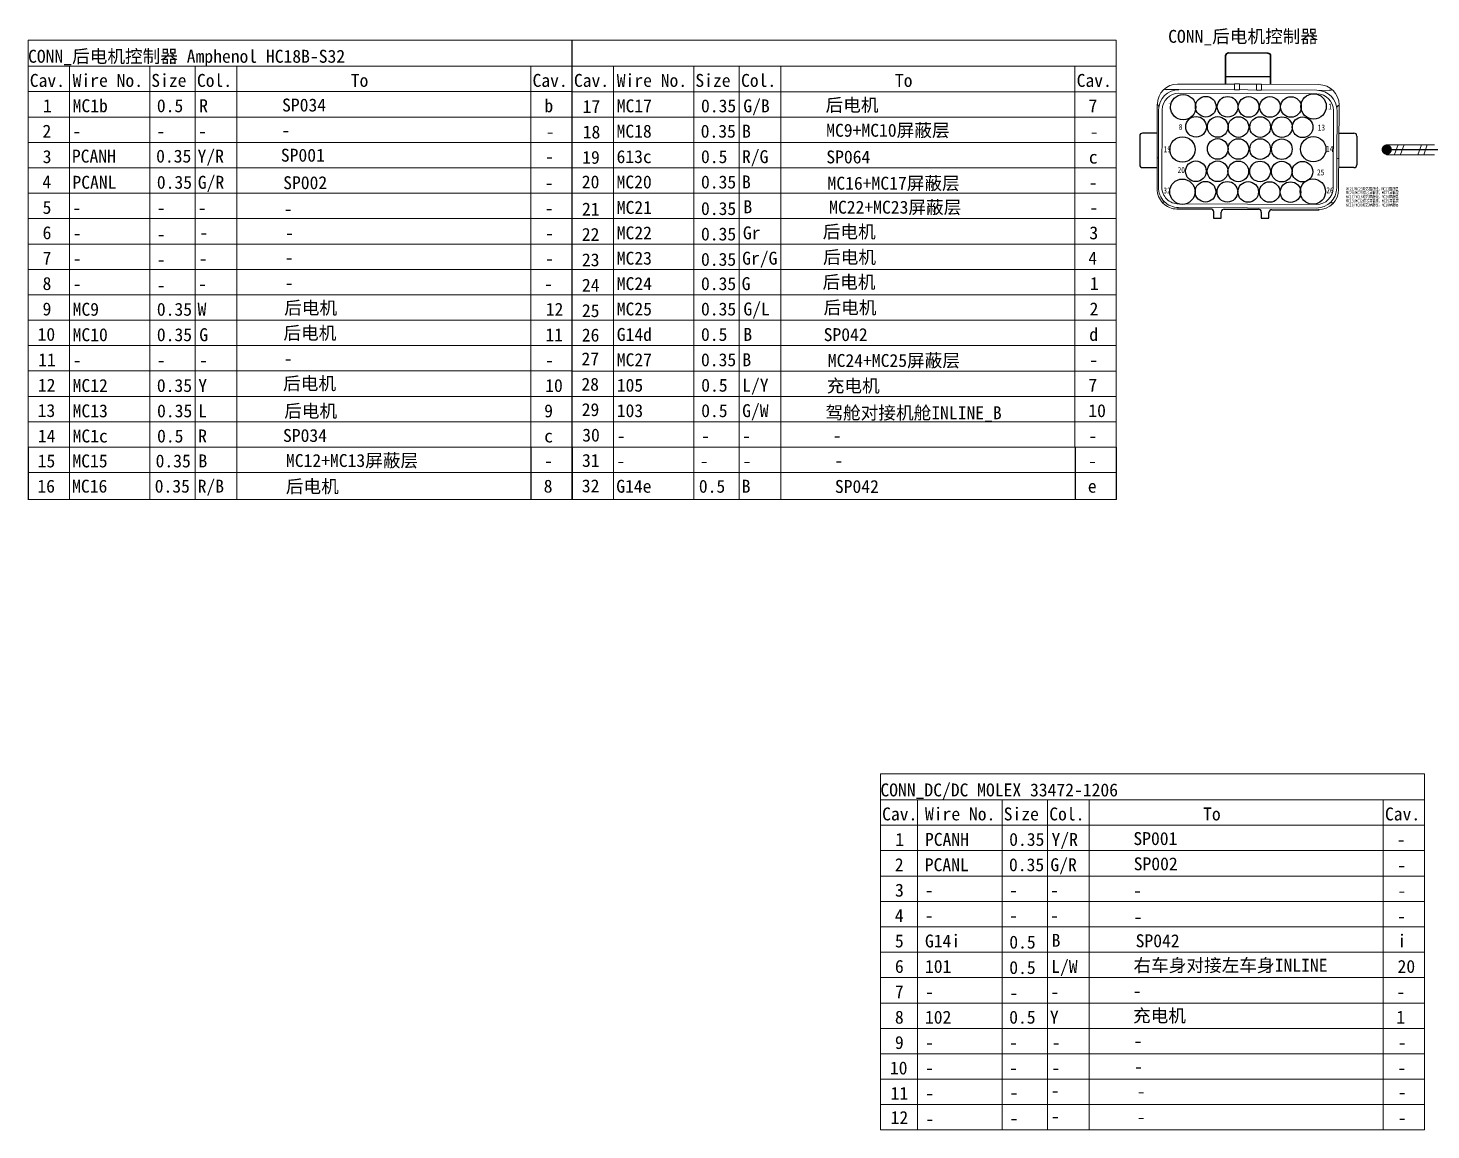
# Model space of a CAD drawing. Header units: millimetres. Extents: x 17 to 3784, y 12 to 1382.
# Drawn here: x 2020.4 to 2157.6, y 710.2 to 818 of the extents above; entities that cross this region are included whole.
import ezdxf

# ---------------------------------------------------------------- set-up
doc = ezdxf.new("R2010")
doc.units = ezdxf.units.MM
doc.layers.add('图层8-0000', color=3, linetype='Continuous', lineweight=15)
doc.layers.add('粗实线层', color=7, linetype='Continuous', lineweight=35)
doc.styles.add('FangSong_GB2312_Style', font='simfang.ttf')
doc.styles.add('HZTXT', font='', dxfattribs={"width": 0.75})
doc.styles.add('样式 2', font='', dxfattribs={"width": 0.75})
doc.styles.get('HZTXT').set_extended_font_data('宋体')
doc.styles.get('样式 2').set_extended_font_data('宋体')

msp = doc.modelspace()

# ---------------------------------------------------------------- hatches: boundary and pattern name
h = msp.add_hatch(color=0)
edge = h.paths.add_edge_path(flags=0)
edge.add_arc((2153.32, 806.11), 0.507, 180, 540)

# ---------------------------------------------------------------- linework, layer by layer
at = {"color": 0, "linetype": 'Continuous', "lineweight": 15}
for p, q in [((2138.42, 812.51), (2132.87, 812.53)), ((2138.42, 811.95), (2138.43, 812.54)), ((2138.43, 812.54), (2138.92, 812.54)), ((2138.92, 812.54), (2138.92, 811.95)), ((2140.57, 812.5), (2138.92, 812.51)), ((2140.57, 811.94), (2140.57, 812.53)), ((2140.57, 812.53), (2141.07, 812.53)), ((2141.07, 812.53), (2141.07, 811.94)), ((2146.68, 812.47), (2141.07, 812.5)), ((2133, 811.98), (2131.75, 811.98)), ((2133, 811.98), (2146.49, 811.92)), ((2133, 811.62), (2146.49, 811.57)), ((2138.42, 811.95), (2138.92, 811.95)), ((2140.57, 811.94), (2141.07, 811.94)), ((2146.49, 811.92), (2147.74, 811.91)), ((2130.88, 810.56), (2130.85, 802.28)), ((2131.01, 810), (2130.99, 805.35)), ((2131.36, 810), (2131.33, 802.43)), ((2148.11, 809.93), (2148.08, 802.36)), ((2148.46, 809.93), (2148.44, 805.28)), ((2148.62, 802.21), (2148.66, 810.48)), ((2130.98, 802.43), (2130.99, 805.35)), ((2148.43, 802.36), (2148.44, 805.28)), ((2148.62, 805.22), (2148.64, 805.22)), ((2131.62, 800.96), (2131.35, 800.96)), ((2132.95, 800.79), (2146.44, 800.74)), ((2132.95, 800.44), (2146.44, 800.38)), ((2148.12, 800.89), (2147.77, 800.89))]:
    msp.add_line(p, q, dxfattribs=at)
for p, q in [((2137.55, 813.27), (2141.95, 813.27)), ((2129.16, 807.44), (2129.16, 804.63)), ((2130.87, 807.72), (2129.44, 807.72)), ((2148.7, 807.72), (2150.12, 807.72)), ((2150.4, 807.44), (2150.4, 804.63)), ((2153.29, 806.6), (2153.29, 805.61)), ((2129.44, 804.35), (2130.8, 804.35)), ((2148.77, 804.35), (2148.64, 804.35)), ((2150.12, 804.35), (2148.77, 804.35)), ((2136.11, 800.29), (2132.79, 800.29)), ((2137.42, 800.29), (2140.77, 800.29)), ((2142.08, 800.23), (2146.72, 800.23)), ((2136.39, 800.01), (2136.39, 799.41)), ((2136.39, 799.41), (2137.14, 799.41)), ((2137.14, 799.41), (2137.14, 800)), ((2141.05, 800), (2141.05, 799.41)), ((2141.05, 799.41), (2141.8, 799.41)), ((2141.8, 799.41), (2141.8, 799.94)), ((2020.42, 776.96), (2020.42, 771.83)), ((2069.6, 777), (2069.6, 771.86)), ((2073.64, 776.95), (2073.64, 771.86)), ((2073.65, 776.99), (2073.65, 771.86)), ((2122.83, 776.99), (2122.83, 771.86)), ((2126.87, 776.99), (2126.87, 771.86))]:
    msp.add_line(p, q)
at = {"color": 7, "linetype": 'Continuous', "lineweight": 13}
for points in [[(2020.41, 816.82), (2073.65, 816.82)], [(2020.41, 816.82), (2020.41, 776.99)], [(2073.59, 816.8), (2073.59, 771.86)], [(2073.64, 816.82), (2126.87, 816.82)], [(2073.64, 816.81), (2073.64, 776.99)], [(2126.87, 816.82), (2126.87, 776.99)], [(2020.41, 814.27), (2073.65, 814.27)], [(2024.47, 814.27), (2024.47, 771.86)], [(2032.31, 814.27), (2032.31, 771.86)], [(2036.76, 814.27), (2036.76, 771.86)], [(2040.82, 814.27), (2040.82, 771.86)], [(2069.59, 814.27), (2069.59, 776.99)], [(2073.64, 814.27), (2126.87, 814.27)], [(2077.69, 814.27), (2077.69, 771.86)], [(2085.54, 814.27), (2085.54, 771.86)], [(2089.99, 814.27), (2089.99, 771.86)], [(2094.04, 814.27), (2094.04, 771.86)], [(2122.82, 814.27), (2122.82, 776.99)], [(2020.41, 811.79), (2073.65, 811.79)], [(2073.64, 811.78), (2126.87, 811.78)], [(2020.41, 809.3), (2073.65, 809.3)], [(2073.64, 809.3), (2126.87, 809.3)], [(2020.41, 806.82), (2073.65, 806.82)], [(2073.64, 806.81), (2126.87, 806.81)], [(2160.35, 806.1), (2153.26, 806.1)], [(2020.41, 804.33), (2073.65, 804.33)], [(2073.64, 804.33), (2126.87, 804.33)], [(2020.41, 801.85), (2073.65, 801.85)], [(2073.64, 801.84), (2126.87, 801.84)], [(2020.41, 799.36), (2073.65, 799.36)], [(2073.64, 799.36), (2126.87, 799.36)], [(2020.41, 796.87), (2073.65, 796.87)], [(2073.64, 796.87), (2126.87, 796.87)], [(2020.41, 794.39), (2073.65, 794.39)], [(2073.64, 794.38), (2126.87, 794.38)], [(2020.41, 791.9), (2073.65, 791.9)], [(2073.64, 791.9), (2126.87, 791.9)], [(2020.41, 789.42), (2073.65, 789.42)], [(2073.64, 789.41), (2126.87, 789.41)], [(2020.41, 786.93), (2073.65, 786.93)], [(2073.64, 786.93), (2126.87, 786.93)], [(2020.41, 784.45), (2073.65, 784.45)], [(2073.64, 784.44), (2126.87, 784.44)], [(2020.41, 781.96), (2073.65, 781.96)], [(2073.64, 781.96), (2126.87, 781.96)], [(2020.41, 779.48), (2073.65, 779.48)], [(2073.64, 779.47), (2126.87, 779.47)], [(2020.41, 776.99), (2073.65, 776.99)], [(2073.64, 776.99), (2126.88, 776.99)], [(2020.42, 774.52), (2073.65, 774.52)], [(2073.64, 774.51), (2126.88, 774.51)], [(2020.42, 771.86), (2073.65, 771.86)], [(2073.65, 771.86), (2126.88, 771.86)], [(2103.79, 745.03), (2157.03, 745.03)], [(2103.79, 745.03), (2103.79, 710.17)], [(2157.02, 745.01), (2157.02, 710.17)], [(2103.79, 742.48), (2157.03, 742.48)], [(2115.69, 742.48), (2115.69, 710.17)], [(2120.14, 742.48), (2120.14, 710.17)], [(2124.2, 742.48), (2124.2, 710.17)], [(2152.97, 742.48), (2152.97, 710.17)], [(2107.42, 742.44), (2107.42, 710.17)], [(2103.79, 739.99), (2157.03, 739.99)], [(2103.79, 737.51), (2157.03, 737.51)], [(2103.79, 735.02), (2157.03, 735.02)], [(2103.79, 732.54), (2157.03, 732.54)], [(2103.79, 730.05), (2157.03, 730.05)], [(2103.79, 727.57), (2157.03, 727.57)], [(2103.79, 725.08), (2157.03, 725.08)], [(2103.79, 720.11), (2157.03, 720.11)], [(2103.79, 717.62), (2157.03, 717.62)], [(2103.79, 715.14), (2157.03, 715.14)], [(2103.79, 712.65), (2157.03, 712.65)], [(2103.79, 710.17), (2157.03, 710.17)]]:
    msp.add_lwpolyline(points, dxfattribs=at)
at = {"color": 7, "linetype": 'Continuous', "lineweight": 25}
msp.add_lwpolyline([(2160.36, 806.1), (2153.26, 806.1)], dxfattribs=at)
at = {"color": 7, "linetype": 'Continuous', "lineweight": 0}
for points in [[(2153.29, 806.59), (2155.65, 806.59)], [(2155.65, 805.6), (2153.29, 805.6)], [(2154.09, 805.62), (2154.44, 806.61)], [(2154.67, 805.62), (2155.03, 806.61)], [(2155.65, 806.59), (2158, 806.59)], [(2158, 805.6), (2155.65, 805.6)], [(2156.35, 805.6), (2156.71, 806.59)], [(2156.94, 805.6), (2157.29, 806.59)]]:
    msp.add_lwpolyline(points, dxfattribs=at)
at = {"color": 0, "linetype": 'Continuous', "lineweight": 13}
msp.add_lwpolyline([(2103.79, 722.59), (2157.03, 722.59)], dxfattribs=at)
at = {"color": 0}
for centre, radius in [((2133.41, 810.26), 1.24), ((2135.62, 810.31), 1.01), ((2137.76, 810.3), 1.01), ((2139.81, 810.29), 1.01), ((2141.9, 810.29), 1.01), ((2143.95, 810.28), 1.01), ((2146.17, 810.34), 1.24), ((2134.67, 808.34), 1.01), ((2136.79, 808.33), 1.01), ((2138.82, 808.32), 1.01), ((2140.94, 808.32), 1.01), ((2143.07, 808.31), 1.01), ((2145.09, 808.3), 1.01), ((2133.34, 806.12), 1.24), ((2136.79, 806.18), 1.01), ((2138.81, 806.17), 1.01), ((2140.94, 806.16), 1.01), ((2143.06, 806.15), 1.01), ((2146.14, 806.15), 1.24), ((2134.65, 803.99), 1.01), ((2136.78, 803.99), 1.01), ((2138.8, 803.98), 1.01), ((2140.93, 803.97), 1.01), ((2143.05, 803.96), 1.01), ((2145.08, 803.95), 1.01), ((2133.33, 801.99), 1.24), ((2135.59, 801.99), 1.01), ((2137.73, 801.98), 1.01), ((2139.77, 801.97), 1.01), ((2141.87, 801.96), 1.01), ((2143.91, 801.95), 1.01), ((2146.1, 802), 1.24)]:
    msp.add_circle(centre, radius, dxfattribs=at)
at = {"color": 0, "linetype": 'Continuous', "lineweight": 15}
for centre, radius, start, end in [((2132.87, 810.55), 1.98, 89.76, 179.76), ((2146.68, 810.49), 1.98, 359.76, 89.76), ((2132.99, 809.99), 1.98, 89.76, 179.76), ((2132.99, 809.99), 1.63, 89.76, 179.76), ((2131.75, 812.27), 0.294, 230.855, 269.76), ((2146.48, 809.94), 1.98, 359.76, 89.76), ((2146.48, 809.94), 1.63, 359.76, 89.76), ((2147.74, 812.21), 0.294, 269.76, 316.8473), ((2130.73, 810.26), 0.294, 353.348, 59.0552), ((2148.74, 810.18), 0.294, 106.7633, 186.172), ((2130.82, 805.59), 0.294, 278.0854, 305.3504), ((2148.62, 805.52), 0.294, 234.1695, 269.76), ((2132.83, 802.27), 1.98, 179.76, 269.76), ((2132.96, 802.42), 1.98, 179.76, 269.76), ((2132.96, 802.42), 1.63, 179.76, 269.76), ((2146.45, 802.37), 1.98, 269.76, 359.76), ((2146.45, 802.37), 1.63, 269.76, 359.76), ((2146.64, 802.22), 1.98, 269.76, 359.76)]:
    msp.add_arc(centre, radius, start, end, dxfattribs=at)
for centre, start, end in [((2129.44, 807.44), 90, 180), ((2150.12, 807.44), 0, 90), ((2129.44, 804.63), 180, 270), ((2150.12, 804.63), 270, 0), ((2136.11, 800.01), 0, 90), ((2137.42, 800), 90, 180), ((2140.77, 800), 0, 90), ((2142.08, 799.94), 90, 180)]:
    msp.add_arc(centre, 0.283, start, end)
at = {"layer": '粗实线层', "color": 0}
for p, q in [((2137.54, 812.51), (2137.56, 815.29)), ((2137.84, 815.57), (2141.68, 815.56)), ((2141.96, 815.27), (2141.95, 812.49))]:
    msp.add_line(p, q, dxfattribs=at)
for centre, start, end in [((2137.84, 815.29), 89.76, 179.76), ((2141.68, 815.27), 359.76, 89.76)]:
    msp.add_arc(centre, 0.283, start, end, dxfattribs=at)

# ---------------------------------------------------------------- texts
at = {"color": 0, "linetype": 'Continuous', "style": 'FangSong_GB2312_Style'}
for s, height, p in [('CONN_后电机控制器', 1.2655, (2131.94, 816.56)), ('-', 1.27, (2128.49, 723.16)), ('-', 1.27, (2154.28, 723.06)), ('-', 1.27, (2154.4, 718.09)), ('-', 1.27, (2128.62, 715.75))]:
    msp.add_text(s, height=height, dxfattribs=at).set_placement(p)
at = {"color": 7, "linetype": 'Continuous', "style": 'FangSong_GB2312_Style'}
for s, height, p in [('CONN_后电机控制器 Amphenol HC18B-S32', 1.2655, (2020.41, 814.61)), ('Cav.', 1.265, (2020.58, 812.25)), ('Wire No.', 1.265, (2024.77, 812.25)), ('Size', 1.265, (2032.46, 812.25)), ('Col.', 1.265, (2036.93, 812.25)), ('To', 1.265, (2051.98, 812.25)), ('Cav.', 1.265, (2069.76, 812.25)), ('Cav.', 1.265, (2073.81, 812.25)), ('Wire No.', 1.265, (2078, 812.25)), ('Size', 1.265, (2085.69, 812.25)), ('Col.', 1.265, (2090.16, 812.25)), ('To', 1.265, (2105.21, 812.25)), ('Cav.', 1.265, (2122.99, 812.25)), ('MC1b', 1.265, (2024.77, 809.77)), ('SP034', 1.265, (2045.26, 809.84)), ('b', 1.27, (2070.92, 809.77)), ('G/B', 1.265, (2090.38, 809.76)), ('后电机', 1.265, (2098.43, 809.84)), ('1', 1.27, (2021.87, 809.77)), ('0.5', 1.265, (2033.01, 809.77)), ('R', 1.27, (2037.15, 809.77)), ('17', 1.265, (2074.66, 809.69)), ('MC17', 1.265, (2078, 809.76)), ('0.35', 1.265, (2086.24, 809.76)), ('7', 1.27, (2124.15, 809.76)), ('2', 1.27, (2021.82, 807.28)), ('18', 1.265, (2074.67, 807.2)), ('MC18', 1.265, (2077.98, 807.28)), ('0.35', 1.265, (2086.21, 807.28)), ('B', 1.27, (2090.26, 807.28)), ('MC9+MC10屏蔽层', 1.2655, (2098.49, 807.37)), ('-', 1.27, (2024.75, 807.28)), ('-', 1.27, (2032.98, 807.28)), ('-', 1.27, (2037.04, 807.28)), ('-', 1.27, (2045.19, 807.37)), ('-', 1.27, (2071.05, 807.23)), ('-', 1.27, (2124.27, 807.23)), ('3', 1.27, (2021.84, 804.79)), ('PCANH', 1.265, (2024.7, 804.84)), ('0.35', 1.265, (2032.94, 804.84)), ('Y/R', 1.265, (2036.99, 804.84)), ('SP001', 1.265, (2045.14, 804.93)), ('19', 1.265, (2074.62, 804.72)), ('613c', 1.265, (2077.98, 804.79)), ('0.5', 1.265, (2086.24, 804.79)), ('R/G', 1.265, (2090.25, 804.79)), ('SP064', 1.265, (2098.5, 804.76)), ('c', 1.27, (2124.18, 804.74)), ('-', 1.27, (2071, 804.79)), ('4', 1.27, (2021.81, 802.31)), ('PCANL', 1.265, (2024.75, 802.28)), ('0.35', 1.265, (2033.01, 802.28)), ('G/R', 1.265, (2037.02, 802.28)), ('SP002', 1.265, (2045.37, 802.24)), ('20', 1.265, (2074.58, 802.32)), ('MC20', 1.265, (2077.98, 802.31)), ('0.35', 1.265, (2086.24, 802.31)), ('B', 1.27, (2090.25, 802.31)), ('MC16+MC17屏蔽层', 1.2655, (2098.62, 802.19)), ('-', 1.27, (2070.95, 802.23)), ('-', 1.27, (2124.18, 802.25)), ('5', 1.27, (2021.83, 799.82)), ('-', 1.27, (2024.75, 799.79)), ('-', 1.27, (2033.01, 799.79)), ('-', 1.27, (2037.02, 799.79)), ('-', 1.27, (2045.42, 799.67)), ('-', 1.27, (2070.95, 799.74)), ('21', 1.265, (2074.6, 799.66)), ('MC21', 1.265, (2078, 799.82)), ('0.35', 1.265, (2086.24, 799.71)), ('B', 1.27, (2090.39, 799.88)), ('MC22+MC23屏蔽层', 1.2655, (2098.78, 799.84)), ('-', 1.27, (2124.23, 799.82)), ('后电机', 1.265, (2098.15, 797.44)), ('6', 1.27, (2021.83, 797.34)), ('-', 1.27, (2024.77, 797.3)), ('-', 1.27, (2033.01, 797.2)), ('-', 1.27, (2037.16, 797.37)), ('-', 1.27, (2045.56, 797.32)), ('-', 1.27, (2071, 797.3)), ('22', 1.265, (2074.58, 797.18)), ('MC22', 1.265, (2078, 797.33)), ('0.35', 1.265, (2086.24, 797.22)), ('Gr', 1.265, (2090.34, 797.33)), ('3', 1.27, (2124.23, 797.33)), ('7', 1.27, (2021.83, 794.85)), ('MC23', 1.265, (2078, 794.85)), ('0.35', 1.265, (2086.24, 794.74)), ('Gr/G', 1.265, (2090.27, 794.85)), ('后电机', 1.265, (2098.18, 794.95)), ('4', 1.27, (2124.13, 794.85)), ('-', 1.27, (2024.77, 794.82)), ('-', 1.27, (2033.01, 794.71)), ('-', 1.27, (2037.12, 794.82)), ('-', 1.27, (2045.52, 794.93)), ('-', 1.27, (2071, 794.82)), ('23', 1.265, (2074.59, 794.69)), ('8', 1.27, (2021.83, 792.37)), ('24', 1.265, (2074.59, 792.21)), ('MC24', 1.265, (2078, 792.36)), ('0.35', 1.265, (2086.24, 792.36)), ('G', 1.27, (2090.22, 792.36)), ('后电机', 1.265, (2098.13, 792.51)), ('1', 1.27, (2124.28, 792.36)), ('-', 1.27, (2024.77, 792.33)), ('-', 1.27, (2033.01, 792.22)), ('-', 1.27, (2037.05, 792.33)), ('-', 1.27, (2045.52, 792.43)), ('-', 1.27, (2070.9, 792.33)), ('9', 1.27, (2021.83, 789.88)), ('MC9', 1.265, (2024.77, 789.85)), ('0.35', 1.265, (2033.01, 789.85)), ('W', 1.27, (2036.99, 789.85)), ('后电机', 1.265, (2045.47, 789.99)), ('12', 1.265, (2071.05, 789.85)), ('25', 1.265, (2074.59, 789.72)), ('MC25', 1.265, (2078, 789.88)), ('0.35', 1.265, (2086.24, 789.88)), ('G/L', 1.265, (2090.39, 789.88)), ('后电机', 1.265, (2098.23, 790.02)), ('2', 1.27, (2124.25, 789.88)), ('10', 1.265, (2021.34, 787.4)), ('MC10', 1.265, (2024.77, 787.36)), ('0.35', 1.265, (2033.01, 787.36)), ('G', 1.27, (2037.16, 787.36)), ('后电机', 1.265, (2045.39, 787.53)), ('11', 1.265, (2071.02, 787.36)), ('26', 1.265, (2074.58, 787.33)), ('G14d', 1.265, (2078, 787.39)), ('0.5', 1.265, (2086.24, 787.39)), ('B', 1.27, (2090.38, 787.39)), ('SP042', 1.265, (2098.24, 787.37)), ('d', 1.27, (2124.22, 787.39)), ('11', 1.265, (2021.4, 784.91)), ('-', 1.27, (2024.77, 784.88)), ('-', 1.27, (2033.01, 784.88)), ('-', 1.27, (2037.15, 784.88)), ('-', 1.27, (2045.42, 785.03)), ('-', 1.27, (2071, 784.88)), ('27', 1.265, (2074.55, 785)), ('MC27', 1.265, (2078, 784.91)), ('0.35', 1.265, (2086.24, 784.91)), ('B', 1.27, (2090.29, 784.91)), ('MC24+MC25屏蔽层', 1.2655, (2098.65, 784.84)), ('-', 1.27, (2124.22, 784.91)), ('12', 1.265, (2021.37, 782.42)), ('MC12', 1.265, (2024.77, 782.39)), ('0.35', 1.265, (2033.01, 782.39)), ('Y', 1.27, (2037.06, 782.39)), ('后电机', 1.265, (2045.36, 782.59)), ('10', 1.265, (2071, 782.39)), ('28', 1.265, (2074.54, 782.51)), ('105', 1.265, (2078, 782.42)), ('0.5', 1.265, (2086.26, 782.42)), ('L/Y', 1.265, (2090.27, 782.42)), ('充电机', 1.265, (2098.54, 782.36)), ('7', 1.27, (2124.13, 782.42)), ('13', 1.265, (2021.35, 779.94)), ('MC13', 1.265, (2024.77, 779.91)), ('0.35', 1.265, (2033.03, 779.91)), ('L', 1.27, (2037.05, 779.91)), ('后电机', 1.265, (2045.47, 779.9)), ('9', 1.27, (2070.9, 779.91)), ('29', 1.265, (2074.57, 780.03)), ('103', 1.265, (2078, 779.93)), ('0.5', 1.265, (2086.26, 779.93)), ('G/W', 1.265, (2090.27, 779.93)), ('驾舱对接机舱INLINE_B', 1.2655, (2098.41, 779.72)), ('10', 1.265, (2124.13, 779.93)), ('14', 1.265, (2021.37, 777.45)), ('MC1c', 1.265, (2024.77, 777.45)), ('0.5', 1.265, (2033.03, 777.45)), ('R', 1.27, (2037.05, 777.45)), ('SP034', 1.265, (2045.35, 777.5)), ('c', 1.27, (2070.9, 777.45)), ('30', 1.265, (2074.62, 777.54)), ('-', 1.27, (2078, 777.45)), ('-', 1.27, (2086.26, 777.45)), ('-', 1.27, (2090.27, 777.45)), ('-', 1.27, (2099.14, 777.5)), ('-', 1.27, (2124.13, 777.45)), ('15', 1.265, (2021.35, 775.01)), ('MC15', 1.265, (2024.75, 775.01)), ('0.35', 1.265, (2032.89, 775.01)), ('B', 1.27, (2037.08, 775.01)), ('MC12+MC13屏蔽层', 1.2655, (2045.64, 775.05)), ('-', 1.27, (2070.88, 775.01)), ('31', 1.265, (2074.6, 775.06)), ('-', 1.27, (2077.98, 775)), ('-', 1.27, (2086.12, 775)), ('-', 1.27, (2090.31, 775)), ('-', 1.27, (2099.29, 775.05)), ('-', 1.27, (2124.11, 775)), ('16', 1.265, (2021.32, 772.54)), ('MC16', 1.265, (2024.72, 772.54)), ('0.35', 1.265, (2032.8, 772.54)), ('R/B', 1.265, (2037, 772.54)), ('后电机', 1.265, (2045.63, 772.51)), ('8', 1.27, (2070.85, 772.54)), ('32', 1.265, (2074.58, 772.57)), ('G14e', 1.265, (2077.95, 772.53)), ('0.5', 1.265, (2086.03, 772.53)), ('B', 1.27, (2090.22, 772.53)), ('SP042', 1.265, (2099.34, 772.51)), ('e', 1.27, (2124.08, 772.53)), ('CONN_DC/DC MOLEX 33472-1206', 1.2655, (2103.79, 742.81)), ('Cav.', 1.265, (2103.96, 740.46)), ('Wire No.', 1.265, (2108.15, 740.46)), ('Size', 1.265, (2115.85, 740.46)), ('Col.', 1.265, (2120.31, 740.46)), ('To', 1.265, (2135.36, 740.46)), ('Cav.', 1.265, (2153.15, 740.46)), ('1', 1.27, (2105.25, 737.97)), ('PCANH', 1.265, (2108.15, 737.97)), ('0.35', 1.265, (2116.39, 737.97)), ('Y/R', 1.265, (2120.53, 737.97)), ('SP001', 1.265, (2128.54, 738.05)), ('-', 1.27, (2154.3, 737.97)), ('2', 1.27, (2105.2, 735.49)), ('PCANL', 1.265, (2108.13, 735.49)), ('0.35', 1.265, (2116.37, 735.49)), ('G/R', 1.265, (2120.42, 735.49)), ('SP002', 1.265, (2128.57, 735.58)), ('-', 1.27, (2154.35, 735.44)), ('3', 1.27, (2105.22, 733)), ('4', 1.27, (2105.2, 730.51)), ('-', 1.27, (2108.13, 730.52)), ('-', 1.27, (2116.39, 730.52)), ('-', 1.27, (2120.4, 730.52)), ('-', 1.27, (2128.56, 730.4)), ('-', 1.27, (2154.33, 730.46)), ('5', 1.27, (2105.21, 728.03)), ('G14i', 1.265, (2108.15, 728.03)), ('0.5', 1.265, (2116.4, 727.92)), ('B', 1.27, (2120.54, 728.09)), ('SP042', 1.265, (2128.76, 728.05)), ('i', 1.27, (2154.38, 728.03)), ('6', 1.27, (2105.21, 725.54)), ('101', 1.265, (2108.15, 725.54)), ('0.5', 1.265, (2116.4, 725.43)), ('L/W', 1.265, (2120.5, 725.54)), ('右车身对接左车身INLINE', 1.2655, (2128.55, 725.65)), ('20', 1.265, (2154.38, 725.54)), ('7', 1.27, (2105.21, 723.06)), ('-', 1.27, (2108.15, 723.06)), ('-', 1.27, (2116.4, 722.95)), ('-', 1.27, (2120.43, 723.06)), ('充电机', 1.265, (2128.5, 720.72)), ('8', 1.27, (2105.21, 720.57)), ('102', 1.265, (2108.15, 720.57)), ('0.5', 1.265, (2116.39, 720.57)), ('Y', 1.27, (2120.37, 720.57)), ('1', 1.27, (2154.26, 720.57)), ('9', 1.27, (2105.21, 718.09)), ('-', 1.27, (2108.15, 718.09)), ('-', 1.27, (2116.39, 718.09)), ('-', 1.27, (2120.54, 718.09)), ('-', 1.27, (2128.56, 718.25)), ('10', 1.265, (2104.72, 715.6)), ('-', 1.27, (2108.15, 715.6)), ('-', 1.27, (2116.39, 715.6)), ('-', 1.27, (2120.53, 715.6)), ('-', 1.27, (2154.38, 715.6)), ('11', 1.265, (2104.79, 713.12)), ('-', 1.27, (2108.18, 713.12)), ('-', 1.27, (2116.43, 713.2)), ('-', 1.27, (2120.46, 713.38)), ('-', 1.27, (2128.86, 713.31)), ('-', 1.27, (2154.41, 713.22)), ('12', 1.265, (2104.79, 710.75)), ('-', 1.27, (2108.19, 710.62)), ('-', 1.27, (2116.43, 710.69)), ('-', 1.27, (2120.47, 710.87)), ('-', 1.27, (2128.87, 710.8)), ('-', 1.27, (2154.41, 710.72))]:
    msp.add_text(s, height=height, dxfattribs=at).set_placement(p)
at = {"color": 1, "linetype": 'Continuous', "style": 'FangSong_GB2312_Style'}
for p in [(2108.13, 733), (2116.39, 733), (2120.4, 733), (2128.51, 732.97), (2154.38, 732.95)]:
    msp.add_text('-', height=1.27, dxfattribs=at).set_placement(p)
at = {"color": 0, "lineweight": -2, "char_height": 0.589, "attachment_point": 7, "rotation": 359.76, "style": 'HZTXT'}
for s, insert, width in [('7', (2131.96, 810.05), 1.0595), ('1', (2147.6, 810.04), 0.4709), ('8', (2132.98, 808.03), 1.0595), ('13', (2146.57, 807.97), 1.0595), ('19', (2131.5, 805.84), 1.0595), ('14', (2147.39, 805.88), 1.0595), ('20', (2132.86, 803.81), 1.0595), ('25', (2146.5, 803.58), 1.0595), ('32', (2131.47, 801.81), 1.0595), ('26', (2147.41, 801.82), 0.4709)]:
    msp.add_mtext(s, dxfattribs=dict(at, insert=insert, width=width))
at = {"layer": '图层8-0000', "color": 0, "style": '样式 2', "width": 0.75}
for s, p in [('MC22/MC23双芯屏蔽线，MC21屏蔽层', (2149.34, 802.12)), ('MC17/MC16双芯屏蔽线，MC20屏蔽层', (2149.35, 801.35)), ('MC24/MC25双芯屏蔽线，MC27屏蔽层', (2149.36, 801.75)), ('MC13/MC12双芯屏蔽线，MC15屏蔽层', (2149.36, 800.95)), ('MC10/MC09双芯屏蔽线，MC18屏蔽层', (2149.35, 800.54))]:
    msp.add_text(s, height=0.2943, dxfattribs=at).set_placement(p)

doc.saveas('drawing.dxf')
